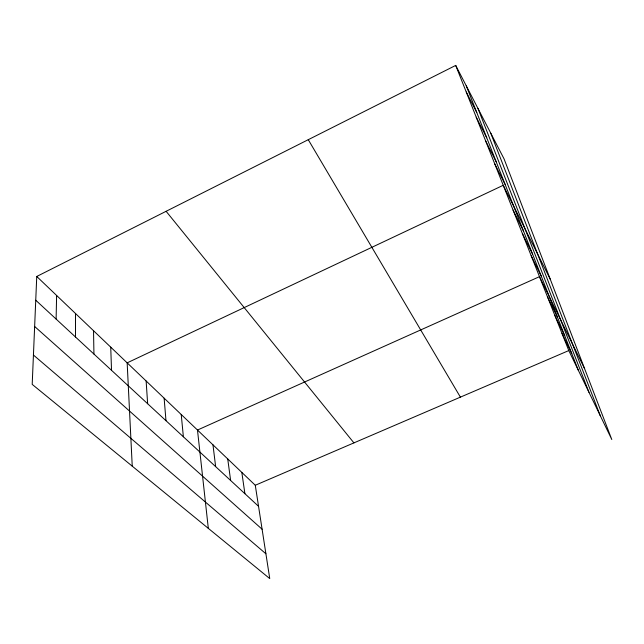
<?xml version="1.0" encoding="UTF-8"?>
<svg xmlns="http://www.w3.org/2000/svg" width="644" height="644" viewBox="0 0 644 644"><rect width="100%" height="100%" fill="white"/><g stroke="black" fill="none" stroke-linecap="round" stroke-linejoin="round"><path stroke-width="0.97" d="M75.485 336.989L75.517 313.507M56.117 319.07L56.608 295.443M36.748 276.469L32.2 384.379L269.747 578.586L255.282 485.262L36.748 276.469L455.702 65.414L504.067 158.899L611.8 439.522L568.797 350.569L455.702 65.414M255.282 485.262L568.797 350.569M33.44 355.037L265.9 553.768M34.639 326.476L262.092 529.215M35.75 300.233L258.542 506.305M166.112 211.296L353.918 442.887M308.259 139.692L460.404 397.139M466.24 91.979L476.785 112.531M476.222 117.144L486.743 137.8M485.689 141.02L496.178 161.749M494.689 163.705L505.129 184.474M550.306 279.351L503.246 185.287L127.166 362.854L132.237 466.167M513.083 210.097L523.403 230.85M522.373 233.522L532.612 254.219M531.163 255.684L541.314 276.3M584.623 368.73L539.487 276.662L197.483 430.047L208.318 528.37M547.376 296.57L557.342 316.969M554.878 315.471L564.732 335.741M562.003 333.455L571.759 353.572M466.256 85.813L578.449 370.533M477.969 108.458L588.986 392.333M490.8 133.26L600.313 415.766M241.822 472.406L244.905 493.698M227.726 458.939L230.624 480.48M212.971 444.835L215.643 466.626M181.23 414.511L183.379 436.785M164.131 398.177L165.983 420.693M146.132 380.982L147.645 403.732M110.736 347.156L111.517 370.308M93.533 330.726L93.935 354.047"/></g></svg>
